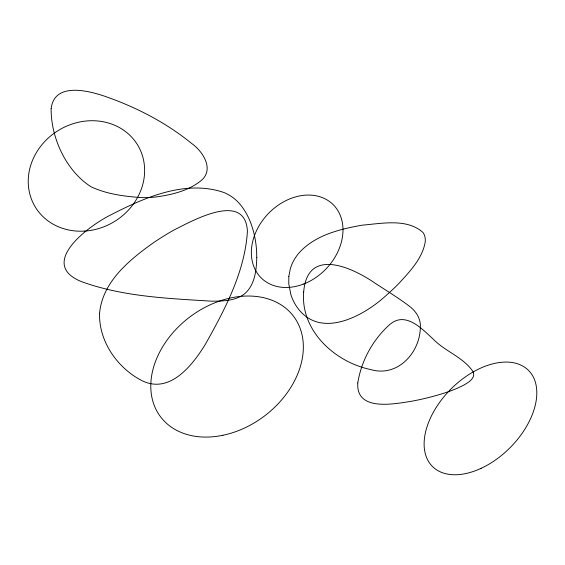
<?xml version="1.0" encoding="UTF-8"?>
<svg xmlns="http://www.w3.org/2000/svg" width="565" height="565" viewBox="0 0 565 565"><rect width="100%" height="100%" fill="white"/><g stroke="black" fill="none" stroke-linecap="round" stroke-linejoin="round"><path stroke-width="0.85" d="M99.574 313.335C98.713 341.302 117.351 367.921 141.695 380.52C169.768 394.73 192.686 365.047 205.498 344.057C225.054 309.182 244.913 271.85 247.421 231.226C245.288 190.73 192.255 220.901 173.886 230.047A203.336 149.464 -37.4 0 0 151.837 243.882C128.34 260.733 102.3 282.458 99.574 313.335M357.793 382.886C355.802 411.871 394.328 403.911 411.694 401.221A361.734 263.629 -59 0 0 427.641 397.788C440.057 394.61 452.523 391.029 463.922 385.048C468.413 382.456 475.285 378.486 473.414 372.264C463.929 357.405 445.347 351.649 433.242 339.162C422.161 329.021 405.917 311.259 390.288 324.077C373.211 339.007 361.339 360.477 357.793 382.886M256.778 257.64C256.418 270.487 254.829 285.438 244.193 294.146C234.814 301.06 222.525 301.152 211.367 301.166C167.84 298.426 123.106 296.703 81.734 281.723C36.796 263.806 89.411 225.357 110.811 214.898C144.894 197.347 185.814 179.267 224.305 192.637A60.293 49.614 -39.6 0 1 238.296 202.348C246.495 211.112 251.326 222.462 254.109 234.016A138.679 113.904 -32.3 0 1 256.637 251.87L256.778 257.64M303.68 291.943C300.375 330.751 334.981 362.179 370.64 369.538C397.499 377.611 420.021 352.758 420.346 327.382C420.967 318.872 416.052 311.117 409.399 306.216C398.332 297.84 386.439 290.622 374.828 283.03C351.847 267.181 307.219 246.87 303.68 291.943M288.842 276.341L288.772 283.842L290.82 294.414A75.95 56.38 -47.4 0 0 296.611 306.541C319.79 340.554 364.178 315.969 386.841 294.817A171.774 136.059 -49.9 0 0 399.102 283.22C410.035 271.278 422.38 258.48 425.24 241.933A19.909 14.33 -49.7 0 0 423.023 232.519C407.054 218.076 381.714 223.571 362.193 225.16C339.304 229.256 314.317 235.33 298.426 253.636A34.938 26.393 -45.5 0 0 291.667 264.858L290.325 268.686L288.842 276.341M51.14 108.657C50.878 137.683 65.985 170.715 90.916 186.69C106.644 194.176 124.448 196.394 141.667 197.616A113.205 103.035 -50.9 0 0 156.237 196.938C171.802 194.741 188.046 190.977 200.596 180.998C214.947 169.959 202.955 151.272 191.514 143.383C165.616 122.252 135.325 106.75 103.791 95.923C86.939 90.329 54.261 82.37 51.14 108.657M303.539 284.054A51.358 39.967 -46 0 0 333.272 204.749A51.358 39.967 -46 0 0 254.688 234.998A51.358 39.967 -46 0 0 303.539 284.054M481.098 468.336A67.934 41.641 -45 0 0 528.911 370.795A67.934 41.641 -45 0 0 431.363 416.073A67.934 41.641 -45 0 0 481.098 468.336M222.907 435.276A83.359 62.002 -37.1 0 0 295.135 318.498A83.359 62.002 -37.1 0 0 163.179 345.928A83.359 62.002 -37.1 0 0 222.907 435.276M84.333 231.106A59.826 53.484 -31.1 0 0 137.853 145.382A59.826 53.484 -31.1 0 0 37.121 151.392A59.826 53.484 -31.1 0 0 84.333 231.106"/></g></svg>
